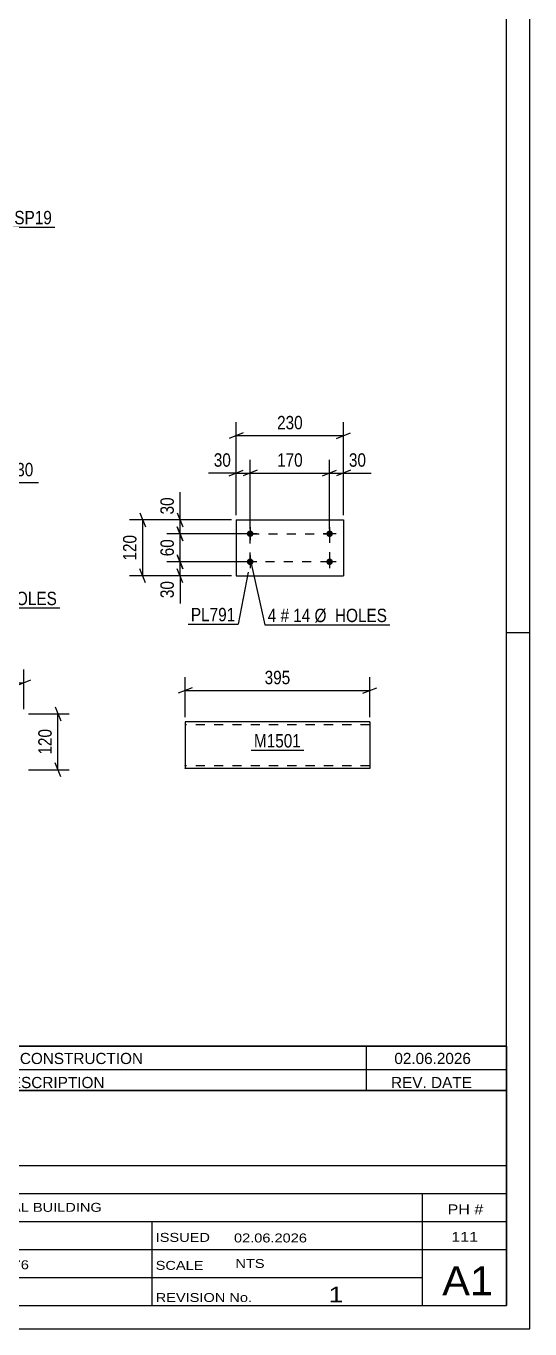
# Model space of a CAD drawing. Header units: millimetres. Extents: x 0 to 841, y 0 to 594.
# Drawn here: x 733.2 to 841, y 0 to 278.9 of the extents above; entities that cross this region are included whole.
import ezdxf

# ---------------------------------------------------------------- set-up
doc = ezdxf.new("R2010")
doc.units = ezdxf.units.MM
doc.linetypes.add('DXK_LINE_DOT2', pattern=[3.9198, 1.9599, -1.9599])
doc.styles.add('Arial Narrow', font='ARIALN.TTF', dxfattribs={"height": 0.2})

# ---------------------------------------------------------------- blocks, each defined once
blk = doc.blocks.new('Unknown-570349097-1114 - 28277')
at = {"color": 5, "linetype": 'Continuous'}
for p, q in [((841, 0), (841, 594)), ((836, 5), (836, 589)), ((841, 149), (836, 149)), ((5, 5), (836, 5)), ((0, 0), (841, 0))]:
    blk.add_line(p, q, dxfattribs=at)
blk = doc.blocks.new('Part-570349097-23077 - 23076')
at = {"color": 2, "linetype": 'Continuous'}
for p, q in [((806.74, 129.92), (767.24, 129.92)), ((767.24, 129.92), (767.24, 120.01)), ((806.74, 129.92), (806.74, 119.92)), ((767.24, 119.92), (767.24, 120.01)), ((806.74, 119.92), (767.24, 119.92))]:
    blk.add_line(p, q, dxfattribs=at)
at = {"color": 7, "linetype": 'DXK_LINE_DOT2'}
for p, q in [((806.74, 129.32), (767.24, 129.32)), ((806.74, 129.83), (806.74, 129.92)), ((767.24, 120.52), (767.24, 120.57)), ((806.74, 120.52), (767.24, 120.52)), ((806.74, 120.52), (806.74, 120.57))]:
    blk.add_line(p, q, dxfattribs=at)
blk = doc.blocks.new('Part-570349097-23139 - 23138')
at = {"color": 2, "linetype": 'Continuous'}
for p, q in [((778.15, 173.2), (778.15, 161.2)), ((778.15, 173.2), (801.15, 173.2)), ((801.15, 173.2), (801.15, 161.2)), ((778.15, 161.2), (801.15, 161.2))]:
    blk.add_line(p, q, dxfattribs=at)
blk = doc.blocks.new('Bolt-570349097-23140 - 23138')
at = {"linetype": 'Continuous'}
for points in [[(781.15, 169.5, -1), (781.15, 170.9, -1)], [(798.15, 169.5, -1), (798.15, 170.9, -1)], [(781.15, 163.5, -1), (781.15, 164.9, -1)], [(798.15, 163.5, -1), (798.15, 164.9, -1)]]:
    blk.add_hatch(color=1, dxfattribs=at).paths.add_polyline_path(points)
at = {"color": 1, "linetype": 'Continuous'}
for p, q in [((782.55, 170.2), (779.75, 170.2)), ((781.15, 171.6), (781.15, 168.8)), ((799.55, 170.2), (796.75, 170.2)), ((798.15, 171.6), (798.15, 168.8)), ((781.15, 165.6), (781.15, 162.8)), ((798.15, 165.6), (798.15, 162.8)), ((782.55, 164.2), (779.75, 164.2)), ((799.55, 164.2), (796.75, 164.2))]:
    blk.add_line(p, q, dxfattribs=at)
blk = doc.blocks.new('Rectangle-570349097-27813 - 23138')
at = {"color": 1, "linetype": 'DXK_LINE_DOT2'}
blk.add_lwpolyline([(781.15, 170.2), (798.15, 170.2), (798.15, 164.2), (781.15, 164.2), (781.15, 170.2)], close=True, dxfattribs=at)
blk = doc.blocks.new('StraightDimension-570349097-23390 - 23014')
at = {"color": 7, "linetype": 'Continuous'}
for p, q in [((733.71, 131.67), (742.44, 131.67)), ((739.44, 133.17), (740.64, 130.17)), ((740.04, 119.67), (740.04, 131.67)), ((740.64, 118.17), (739.44, 121.17)), ((733.71, 119.67), (742.44, 119.67))]:
    blk.add_line(p, q, dxfattribs=at)
at = {"color": 0}
blk.add_wipeout([(739.29, 129.01), (735.09, 129.01), (735.09, 122.33), (739.29, 122.33)], dxfattribs=at)
at = {"color": 3, "style": 'Arial Narrow'}
blk.add_text('120', height=2.863, rotation=90.0002, dxfattribs=at).set_placement((738.69, 122.93))
blk = doc.blocks.new('StraightDimension-570349097-23394 - 23014')
at = {"color": 7, "linetype": 'Continuous'}
for p, q in [((692.61, 132.67), (692.61, 141.17)), ((732.71, 132.67), (732.71, 141.17)), ((694.11, 138.92), (691.11, 137.72)), ((692.61, 138.32), (732.71, 138.32)), ((731.21, 137.72), (734.21, 138.92))]:
    blk.add_line(p, q, dxfattribs=at)
at = {"color": 0}
blk.add_wipeout([(716.01, 139.07), (716.01, 143.27), (709.32, 143.27), (709.32, 139.07)], dxfattribs=at)
at = {"color": 3, "style": 'Arial Narrow'}
blk.add_text('524', height=2.863, dxfattribs=at).set_placement((709.92, 139.67))
blk = doc.blocks.new('StraightDimension-570349097-23430 - 23076')
at = {"color": 7, "linetype": 'Continuous'}
for p, q in [((767.24, 130.92), (767.24, 139.5)), ((806.74, 130.92), (806.74, 139.5)), ((768.74, 137.25), (765.74, 136.05)), ((767.24, 136.65), (806.74, 136.65)), ((805.24, 136.05), (808.24, 137.25))]:
    blk.add_line(p, q, dxfattribs=at)
at = {"color": 0}
blk.add_wipeout([(790.33, 137.4), (790.33, 141.6), (783.65, 141.6), (783.65, 137.4)], dxfattribs=at)
at = {"color": 3, "style": 'Arial Narrow'}
blk.add_text('395', height=2.863, dxfattribs=at).set_placement((784.25, 138))
blk = doc.blocks.new('StraightDimension-570349097-23451 - 23091')
at = {"color": 7, "linetype": 'Continuous'}
for p, q in [((725.48, 180.55), (728.48, 181.75)), ((726.98, 171.29), (726.98, 184)), ((731.48, 181.75), (728.48, 180.55)), ((729.98, 174.29), (729.98, 184)), ((726.98, 181.15), (729.98, 181.15))]:
    blk.add_line(p, q, dxfattribs=at)
at = {"color": 0}
blk.add_wipeout([(735.36, 181.9), (735.36, 186.1), (730.51, 186.1), (730.51, 181.9)], dxfattribs=at)
at = {"color": 7, "linetype": 'Continuous'}
blk.add_line((729.98, 181.15), (735.89, 181.15), dxfattribs=at)
blk.add_line((729.98, 181.15), (735.89, 181.15), dxfattribs=at)
at = {"color": 3, "style": 'Arial Narrow'}
blk.add_text('30', height=2.863, dxfattribs=at).set_placement((731.11, 182.5))
blk = doc.blocks.new('StraightDimension-570349097-23484 - 23138')
at = {"color": 7, "linetype": 'Continuous'}
for p, q in [((798.15, 171.2), (798.15, 186.05)), ((801.15, 174.2), (801.15, 186.05)), ((796.65, 182.6), (799.65, 183.8)), ((798.15, 183.2), (801.15, 183.2)), ((802.65, 183.8), (799.65, 182.6))]:
    blk.add_line(p, q, dxfattribs=at)
at = {"color": 0}
blk.add_wipeout([(806.54, 183.95), (806.54, 188.15), (801.68, 188.15), (801.68, 183.95)], dxfattribs=at)
at = {"color": 7, "linetype": 'Continuous'}
blk.add_line((801.15, 183.2), (807.06, 183.2), dxfattribs=at)
blk.add_line((801.15, 183.2), (807.06, 183.2), dxfattribs=at)
at = {"color": 3, "style": 'Arial Narrow'}
blk.add_text('30', height=2.863, dxfattribs=at).set_placement((802.28, 184.55))
blk = doc.blocks.new('StraightDimension-570349097-23480 - 23138')
at = {"color": 7, "linetype": 'Continuous'}
for p, q in [((777.15, 173.2), (755.32, 173.2)), ((757.57, 174.7), (758.77, 171.7)), ((758.17, 161.2), (758.17, 173.2)), ((758.77, 159.7), (757.57, 162.7)), ((777.15, 161.2), (755.32, 161.2))]:
    blk.add_line(p, q, dxfattribs=at)
at = {"color": 0}
blk.add_wipeout([(757.42, 170.54), (753.22, 170.54), (753.22, 163.86), (757.42, 163.86)], dxfattribs=at)
at = {"color": 3, "style": 'Arial Narrow'}
blk.add_text('120', height=2.863, rotation=90.0002, dxfattribs=at).set_placement((756.82, 164.46))
blk = doc.blocks.new('StraightDimension-570349097-23496 - 23138')
at = {"color": 7, "linetype": 'Continuous'}
for p, q in [((778.15, 174.2), (778.15, 194.05)), ((801.15, 174.2), (801.15, 194.05)), ((779.65, 191.8), (776.65, 190.6)), ((778.15, 191.2), (801.15, 191.2)), ((799.65, 190.6), (802.65, 191.8))]:
    blk.add_line(p, q, dxfattribs=at)
at = {"color": 0}
blk.add_wipeout([(793, 191.95), (793, 196.15), (786.31, 196.15), (786.31, 191.95)], dxfattribs=at)
at = {"color": 3, "style": 'Arial Narrow'}
blk.add_text('230', height=2.863, dxfattribs=at).set_placement((786.91, 192.55))
blk = doc.blocks.new('StraightDimension-570349097-23485 - 23138')
at = {"color": 7, "linetype": 'Continuous'}
for p, q in [((781.15, 171.2), (781.15, 186.05)), ((798.15, 171.2), (798.15, 186.05)), ((782.65, 183.8), (779.65, 182.6)), ((781.15, 183.2), (798.15, 183.2)), ((796.65, 182.6), (799.65, 183.8))]:
    blk.add_line(p, q, dxfattribs=at)
at = {"color": 0}
blk.add_wipeout([(793, 183.95), (793, 188.15), (786.31, 188.15), (786.31, 183.95)], dxfattribs=at)
at = {"color": 3, "style": 'Arial Narrow'}
blk.add_text('170', height=2.863, dxfattribs=at).set_placement((786.91, 184.55))
blk = doc.blocks.new('StraightDimension-570349097-23486 - 23138')
at = {"color": 7, "linetype": 'Continuous'}
for p, q in [((778.15, 174.2), (778.15, 186.05)), ((781.15, 171.2), (781.15, 186.05)), ((776.65, 182.6), (779.65, 183.8)), ((778.15, 183.2), (781.15, 183.2)), ((782.65, 183.8), (779.65, 182.6))]:
    blk.add_line(p, q, dxfattribs=at)
at = {"color": 0}
blk.add_wipeout([(777.63, 183.95), (777.63, 188.15), (772.77, 188.15), (772.77, 183.95)], dxfattribs=at)
at = {"color": 7, "linetype": 'Continuous'}
blk.add_line((778.15, 183.2), (772.25, 183.2), dxfattribs=at)
blk.add_line((778.15, 183.2), (772.25, 183.2), dxfattribs=at)
at = {"color": 3, "style": 'Arial Narrow'}
blk.add_text('30', height=2.863, dxfattribs=at).set_placement((773.37, 184.55))
blk = doc.blocks.new('StraightDimension-570349097-27772 - 23138')
at = {"color": 7, "linetype": 'Continuous'}
for p, q in [((777.15, 173.2), (763.32, 173.2)), ((765.57, 174.7), (766.77, 171.7)), ((766.17, 170.2), (766.17, 173.2)), ((780.15, 170.2), (763.32, 170.2)), ((766.77, 168.7), (765.57, 171.7))]:
    blk.add_line(p, q, dxfattribs=at)
at = {"color": 0}
blk.add_wipeout([(765.42, 178.58), (761.22, 178.58), (761.22, 173.73), (765.42, 173.73)], dxfattribs=at)
at = {"color": 7, "linetype": 'Continuous'}
blk.add_line((766.17, 173.2), (766.17, 179.11), dxfattribs=at)
blk.add_line((766.17, 173.2), (766.17, 179.11), dxfattribs=at)
at = {"color": 3, "style": 'Arial Narrow'}
blk.add_text('30', height=2.863, rotation=90.0002, dxfattribs=at).set_placement((764.82, 174.33))
blk = doc.blocks.new('StraightDimension-570349097-27773 - 23138')
at = {"color": 7, "linetype": 'Continuous'}
for p, q in [((780.15, 170.2), (763.32, 170.2)), ((765.57, 171.7), (766.77, 168.7)), ((766.17, 164.2), (766.17, 170.2)), ((766.77, 162.7), (765.57, 165.7)), ((780.15, 164.2), (763.32, 164.2))]:
    blk.add_line(p, q, dxfattribs=at)
at = {"color": 0}
blk.add_wipeout([(765.42, 169.63), (761.22, 169.63), (761.22, 164.77), (765.42, 164.77)], dxfattribs=at)
at = {"color": 3, "style": 'Arial Narrow'}
blk.add_text('60', height=2.863, rotation=90.0002, dxfattribs=at).set_placement((764.82, 165.37))
blk = doc.blocks.new('StraightDimension-570349097-27774 - 23138')
at = {"color": 7, "linetype": 'Continuous'}
for p, q in [((765.57, 165.7), (766.77, 162.7)), ((780.15, 164.2), (763.32, 164.2)), ((766.77, 159.7), (765.57, 162.7)), ((766.17, 161.2), (766.17, 164.2)), ((777.15, 161.2), (763.32, 161.2))]:
    blk.add_line(p, q, dxfattribs=at)
at = {"color": 0}
blk.add_wipeout([(765.42, 160.68), (761.22, 160.68), (761.22, 155.82), (765.42, 155.82)], dxfattribs=at)
at = {"color": 7, "linetype": 'Continuous'}
blk.add_line((766.17, 161.2), (766.17, 155.29), dxfattribs=at)
blk.add_line((766.17, 161.2), (766.17, 155.29), dxfattribs=at)
at = {"color": 3, "style": 'Arial Narrow'}
blk.add_text('30', height=2.863, rotation=90.0002, dxfattribs=at).set_placement((764.82, 156.42))
blk = doc.blocks.new('Unknown-570349097-32458 - 28277')
at = {"color": 7, "linetype": 'Continuous'}
for p, q in [((676, 51.05), (676, 5)), ((676, 51.05), (836, 51.05)), ((836, 51), (836, 5)), ((676, 35), (836, 35)), ((716.14, 35), (716.14, 5)), ((676, 29), (836, 29)), ((818, 5.05), (818, 29.05)), ((676, 23), (836, 23)), ((760.14, 23), (760.14, 5)), ((676, 17), (836, 17)), ((676, 11), (818, 11)), ((676, 5), (836, 5))]:
    blk.add_line(p, q, dxfattribs=at)
at = {"color": 7, "style": 'Arial Narrow'}
for s, height, width, p in [('DRAWING TITLE', 1.9089, 1.425378, (680.88, 30.61)), ('TRUSS', 1.909, 1.425378, (717.81, 30.59)), ('CONTRACT', 1.909, 1.425378, (680.88, 24.71)), ('TERMINAL BUILDING', 1.9089, 1.425378, (718.06, 25.07)), ('MODELLED BY', 1.9089, 1.425378, (680.88, 18.98)), ('GSK', 1.909, 1.425378, (717.88, 19.04)), ('ISSUED', 1.909, 1.425378, (760.94, 18.64)), ('02.06.2026', 1.909, 1.425378, (777.69, 18.52)), ('CONTRACT NO', 1.9089, 1.425378, (680.88, 12.66)), ('AN-C-1376', 1.909, 1.425378, (718.23, 12.78)), ('SCALE', 1.909, 1.425378, (760.94, 12.65)), ('A1', 6.204, 1.25, (822.24, 7.2)), ('DRAWING No', 1.909, 1.425378, (680.56, 7)), ('[TR.844]', 1.909, 1.425378, (718.46, 6.99)), ('1', 3.34, 1.5, (797.91, 5.68)), ('REVISION No.', 1.9089, 1.425378, (760.94, 5.77))]:
    blk.add_text(s, height=height, dxfattribs=dict(at, width=width)).set_placement(p)
at = {"color": 7, "linetype": 'Continuous', "style": 'Arial Narrow'}
for s, height, width, p in [('PH #', 2.1, 1.42538, (823.4, 24.55)), ('111', 2.1, 1.42538, (824.19, 18.65)), ('NTS', 1.909, 1.425378, (778, 13.05))]:
    blk.add_text(s, height=height, dxfattribs=dict(at, width=width)).set_placement(p)
blk = doc.blocks.new('Unknown-570349097-32461 - 28277')
at = {"color": 7, "linetype": 'Continuous'}
for p, q in [((676, 60.55), (836, 60.55)), ((836, 60.55), (676, 60.55)), ((676, 60.55), (676, 55.55)), ((685, 60.55), (685, 55.55)), ((709, 60.55), (709, 55.55)), ((806, 60.55), (806, 55.55)), ((836, 60.55), (836, 55.55)), ((676, 55.55), (836, 55.55)), ((676, 55.55), (676, 51.05)), ((676, 55.55), (836, 55.55)), ((685, 55.55), (685, 51.05)), ((709, 55.55), (709, 51.05)), ((806, 55.55), (806, 51.05)), ((836, 55.55), (836, 51.05)), ((836, 51.05), (676, 51.05))]:
    blk.add_line(p, q, dxfattribs=at)
at = {"color": 7, "linetype": 'Continuous', "style": 'Arial Narrow'}
for s, height, width, p in [('1', 2.39, 1.196471, (679.16, 56.7)), ('0', 2.39, 1.196471, (694, 56.7)), ('ISSUED FOR CONSTRUCTION', 2.3861, 1.196471, (711, 56.7)), ('02.06.2026', 2.386, 1.196471, (812, 56.7)), ('No', 2.386, 1.2, (677.54, 51.55)), ('REV MARK', 2.386, 1.2, (686, 51.55)), ('REVISION DESCRIPTION', 2.3861, 1.2, (711, 51.55)), ('REV. DATE', 2.386, 1.2, (811.28, 51.55))]:
    blk.add_text(s, height=height, dxfattribs=dict(at, width=width)).set_placement(p)
blk = doc.blocks.new('Mark-570349097-1301 - 1231')
at = {"color": 0}
blk.add_wipeout([(738.74, 236.44), (738.74, 239.44), (730.7, 239.44), (730.7, 236.44)], dxfattribs=at)
blk.add_wipeout([(738.74, 236.44), (738.74, 239.44), (730.7, 239.44), (730.7, 236.44)], dxfattribs=at)
at = {"color": 30, "linetype": 'Continuous'}
for p, q in [((725.86, 231.6), (730.1, 235.84)), ((730.1, 235.84), (739.34, 235.84))]:
    blk.add_line(p, q, dxfattribs=at)
at = {"color": 3, "style": 'Arial Narrow'}
blk.add_text('SP19', height=2.863, dxfattribs=at).set_placement((730.7, 236.44))
blk = doc.blocks.new('Mark-570349097-24056 - 23076')
at = {"color": 0}
blk.add_wipeout([(792.01, 124.46), (792.01, 127.46), (781.96, 127.46), (781.96, 124.46)], dxfattribs=at)
blk.add_wipeout([(792.01, 124.46), (792.01, 127.46), (781.96, 127.46), (781.96, 124.46)], dxfattribs=at)
at = {"color": 30, "linetype": 'Continuous'}
blk.add_line((781.36, 123.86), (792.61, 123.86), dxfattribs=at)
at = {"color": 3, "style": 'Arial Narrow'}
blk.add_text('M1501', height=2.863, dxfattribs=at).set_placement((781.96, 124.46))
blk = doc.blocks.new('Mark-570349097-24065 - 23091')
at = {"color": 0}
blk.add_wipeout([(716.12, 154.92), (716.12, 157.92), (714.29, 157.92), (714.29, 154.92)], dxfattribs=at)
blk.add_wipeout([(716.12, 154.92), (716.12, 157.92), (714.29, 157.92), (714.29, 154.92)], dxfattribs=at)
at = {"color": 7, "linetype": 'Continuous'}
blk.add_line((709.98, 164.56), (713.69, 154.32), dxfattribs=at)
at = {"color": 0}
blk.add_wipeout([(718.85, 154.92), (718.85, 157.92), (717.02, 157.92), (717.02, 154.92)], dxfattribs=at)
blk.add_wipeout([(718.85, 154.92), (718.85, 157.92), (717.02, 157.92), (717.02, 154.92)], dxfattribs=at)
at = {"color": 3, "style": 'Arial Narrow'}
blk.add_text('4', height=2.86, dxfattribs=at).set_placement((714.29, 154.92))
at = {"color": 0}
blk.add_wipeout([(723.4, 154.92), (723.4, 157.92), (719.75, 157.92), (719.75, 154.92)], dxfattribs=at)
blk.add_wipeout([(723.4, 154.92), (723.4, 157.92), (719.75, 157.92), (719.75, 154.92)], dxfattribs=at)
at = {"color": 3, "style": 'Arial Narrow'}
blk.add_text('#', height=2.86, dxfattribs=at).set_placement((717.02, 154.92))
at = {"color": 0}
blk.add_wipeout([(739.83, 154.92), (739.83, 157.92), (724.3, 157.92), (724.3, 154.92)], dxfattribs=at)
blk.add_wipeout([(739.83, 154.92), (739.83, 157.92), (724.3, 157.92), (724.3, 154.92)], dxfattribs=at)
at = {"color": 7, "linetype": 'Continuous'}
blk.add_line((713.69, 154.32), (740.43, 154.32), dxfattribs=at)
at = {"color": 3, "style": 'Arial Narrow'}
for s, p in [('14', (719.75, 154.92)), ('Ø  HOLES', (724.3, 154.92))]:
    blk.add_text(s, height=2.863, dxfattribs=at).set_placement(p)
blk = doc.blocks.new('Mark-570349097-24072 - 23138')
at = {"color": 0}
blk.add_wipeout([(786.74, 151.29), (786.74, 154.29), (784.91, 154.29), (784.91, 151.29)], dxfattribs=at)
blk.add_wipeout([(786.74, 151.29), (786.74, 154.29), (784.91, 154.29), (784.91, 151.29)], dxfattribs=at)
at = {"color": 7, "linetype": 'Continuous'}
blk.add_line((781.19, 164.46), (784.31, 150.69), dxfattribs=at)
at = {"color": 0}
blk.add_wipeout([(789.46, 151.29), (789.46, 154.29), (787.64, 154.29), (787.64, 151.29)], dxfattribs=at)
blk.add_wipeout([(789.46, 151.29), (789.46, 154.29), (787.64, 154.29), (787.64, 151.29)], dxfattribs=at)
at = {"color": 3, "style": 'Arial Narrow'}
blk.add_text('4', height=2.86, dxfattribs=at).set_placement((784.91, 151.29))
at = {"color": 0}
blk.add_wipeout([(794.02, 151.29), (794.02, 154.29), (790.36, 154.29), (790.36, 151.29)], dxfattribs=at)
blk.add_wipeout([(794.02, 151.29), (794.02, 154.29), (790.36, 154.29), (790.36, 151.29)], dxfattribs=at)
at = {"color": 3, "style": 'Arial Narrow'}
blk.add_text('#', height=2.86, dxfattribs=at).set_placement((787.64, 151.29))
at = {"color": 0}
blk.add_wipeout([(810.45, 151.29), (810.45, 154.29), (794.92, 154.29), (794.92, 151.29)], dxfattribs=at)
blk.add_wipeout([(810.45, 151.29), (810.45, 154.29), (794.92, 154.29), (794.92, 151.29)], dxfattribs=at)
at = {"color": 7, "linetype": 'Continuous'}
blk.add_line((784.31, 150.69), (811.05, 150.69), dxfattribs=at)
at = {"color": 3, "style": 'Arial Narrow'}
for s, p in [('14', (790.36, 151.29)), ('Ø  HOLES', (794.92, 151.29))]:
    blk.add_text(s, height=2.863, dxfattribs=at).set_placement(p)
blk = doc.blocks.new('Mark-570349097-24069 - 23138')
at = {"color": 0}
blk.add_wipeout([(777.97, 151.46), (777.97, 154.46), (768.47, 154.46), (768.47, 151.46)], dxfattribs=at)
blk.add_wipeout([(777.97, 151.46), (777.97, 154.46), (768.47, 154.46), (768.47, 151.46)], dxfattribs=at)
at = {"color": 30, "linetype": 'Continuous'}
for p in [(780.74, 161.95), (767.87, 150.86)]:
    blk.add_line(p, (778.57, 150.86), dxfattribs=at)
at = {"color": 3, "style": 'Arial Narrow'}
blk.add_text('PL791', height=2.863, dxfattribs=at).set_placement((768.47, 151.46))

msp = doc.modelspace()

# ---------------------------------------------------------------- block references
for name in ['Unknown-570349097-1114 - 28277', 'Part-570349097-23139 - 23138', 'Bolt-570349097-23140 - 23138', 'Rectangle-570349097-27813 - 23138', 'Part-570349097-23077 - 23076', 'Unknown-570349097-32461 - 28277', 'Unknown-570349097-32458 - 28277']:
    msp.add_blockref(name, (0, 0))

# ---------------------------------------------------------------- next in the draw order: block references
for name in ['Mark-570349097-1301 - 1231', 'StraightDimension-570349097-23484 - 23138', 'StraightDimension-570349097-23451 - 23091', 'StraightDimension-570349097-23480 - 23138', 'Mark-570349097-24065 - 23091', 'StraightDimension-570349097-23430 - 23076', 'StraightDimension-570349097-23390 - 23014', 'Mark-570349097-24056 - 23076']:
    msp.add_blockref(name, (0, 0))

# ---------------------------------------------------------------- next in the draw order: block references
for name in ['StraightDimension-570349097-23496 - 23138', 'StraightDimension-570349097-23394 - 23014']:
    msp.add_blockref(name, (0, 0))

# ---------------------------------------------------------------- next in the draw order: block references
msp.add_blockref('StraightDimension-570349097-23485 - 23138', (0, 0))

# ---------------------------------------------------------------- next in the draw order: block references
msp.add_blockref('StraightDimension-570349097-23486 - 23138', (0, 0))

# ---------------------------------------------------------------- next in the draw order: block references
msp.add_blockref('StraightDimension-570349097-27772 - 23138', (0, 0))

# ---------------------------------------------------------------- next in the draw order: block references
msp.add_blockref('StraightDimension-570349097-27773 - 23138', (0, 0))

# ---------------------------------------------------------------- next in the draw order: block references
msp.add_blockref('StraightDimension-570349097-27774 - 23138', (0, 0))

# ---------------------------------------------------------------- next in the draw order: block references
msp.add_blockref('Mark-570349097-24072 - 23138', (0, 0))

# ---------------------------------------------------------------- next in the draw order: block references
msp.add_blockref('Mark-570349097-24069 - 23138', (0, 0))

doc.saveas('drawing.dxf')
